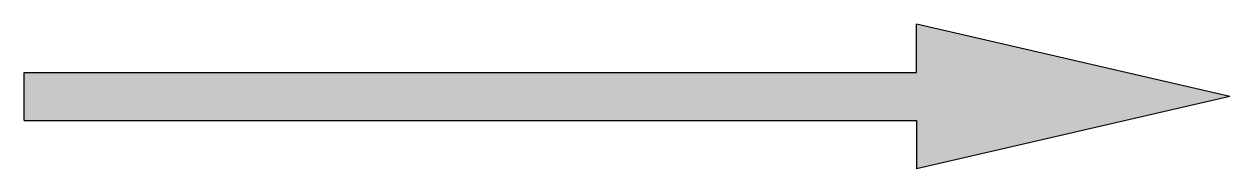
# Model space of a CAD drawing. Header units: metres. Extents: x 0 to 2.5, y -0.15 to 0.15.
import ezdxf

# ---------------------------------------------------------------- set-up
doc = ezdxf.new("R2010")
doc.units = ezdxf.units.M
doc.header["$LTSCALE"] = 0.2

msp = doc.modelspace()

# ---------------------------------------------------------------- hatches: boundary and pattern name
at = {"true_color": 0xfaf528}
msp.add_hatch(color=2, dxfattribs=at).paths.add_polyline_path([(1.85, 0.05), (0, 0.05), (0, -0.05), (1.85, -0.05), (1.85, -0.15), (2.5, 0), (1.85, 0.15)])

# ---------------------------------------------------------------- linework, layer by layer
at = {"color": 2, "true_color": 0xfaf528}
for p, q in [((1.85, 0.05), (1.85, 0.15)), ((2.5, 0), (1.85, 0.15)), ((0, 0.05), (1.85, 0.05)), ((0, -0.05), (0, 0.05)), ((2.5, 0), (1.85, -0.15)), ((0, -0.05), (1.85, -0.05)), ((1.85, -0.05), (1.85, -0.15))]:
    msp.add_line(p, q, dxfattribs=at)

doc.saveas('drawing.dxf')
